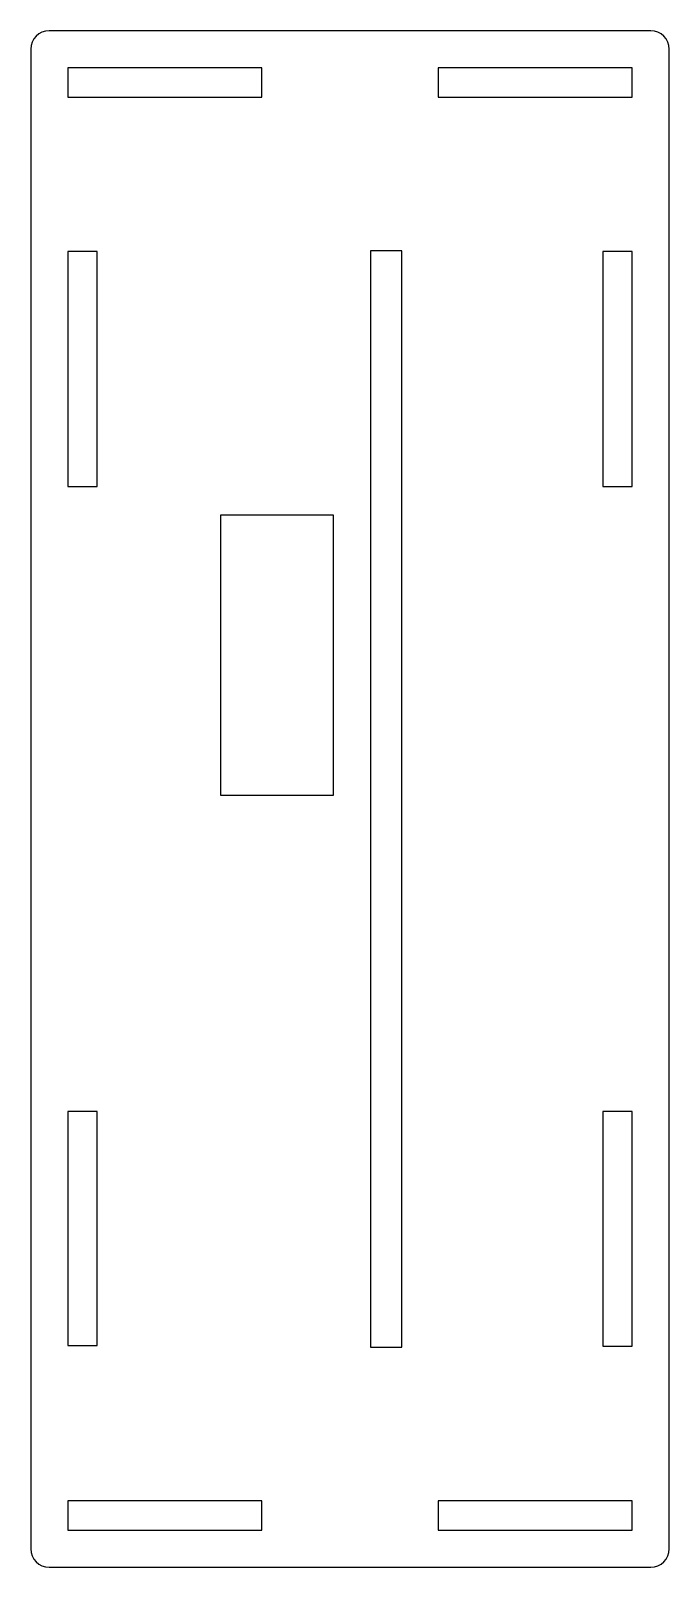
# Model space of a CAD drawing. Extents: x -4 to 2.9, y -9 to 7.6.
import ezdxf

# ---------------------------------------------------------------- set-up
doc = ezdxf.new("R2010")
doc.units = 0
doc.layers.get('0').update_dxf_attribs({"linetype": 'CONTINUOUS'})

msp = doc.modelspace()

# ---------------------------------------------------------------- linework, layer by layer
at = {"color": 7, "linetype": 'CONTINUOUS'}
for p, q in [((2.7, 7.569), (-3.803, 7.569)), ((-4.003, 7.369), (-4.003, -8.847)), ((2.9, -8.847), (2.9, 7.369)), ((-1.504, 7.169), (-3.603, 7.169)), ((-3.603, 7.169), (-3.603, 6.852)), ((-1.504, 6.852), (-1.504, 7.169)), ((2.5, 7.169), (0.401, 7.169)), ((0.401, 7.169), (0.401, 6.852)), ((2.5, 6.852), (2.5, 7.169)), ((-3.603, 6.852), (-1.504, 6.852)), ((0.401, 6.852), (2.5, 6.852)), ((-3.285, 5.18), (-3.603, 5.18)), ((-3.603, 5.18), (-3.603, 2.64)), ((-3.285, 2.64), (-3.285, 5.18)), ((0.01, 5.19), (-0.328, 5.19)), ((-0.328, 5.19), (-0.328, -6.668)), ((0.01, -6.668), (0.01, 5.19)), ((2.5, 5.18), (2.183, 5.18)), ((2.183, 5.18), (2.183, 2.64)), ((2.5, 2.64), (2.5, 5.18)), ((-3.603, 2.64), (-3.285, 2.64)), ((2.183, 2.64), (2.5, 2.64)), ((-0.729, 2.331), (-1.952, 2.331)), ((-1.952, 2.331), (-1.952, -0.697)), ((-0.729, -0.697), (-0.729, 2.331)), ((-1.952, -0.697), (-0.729, -0.697)), ((-3.285, -4.118), (-3.603, -4.118)), ((-3.603, -4.118), (-3.603, -6.65)), ((-3.285, -6.65), (-3.285, -4.118)), ((2.5, -4.118), (2.183, -4.118)), ((2.183, -4.118), (2.183, -6.658)), ((2.5, -6.658), (2.5, -4.118)), ((-3.603, -6.65), (-3.285, -6.65)), ((-0.328, -6.668), (0.01, -6.668)), ((2.183, -6.658), (2.5, -6.658)), ((-1.504, -8.33), (-3.603, -8.33)), ((-3.603, -8.33), (-3.603, -8.647)), ((-1.504, -8.647), (-1.504, -8.33)), ((2.5, -8.33), (0.401, -8.33)), ((0.401, -8.33), (0.401, -8.647)), ((2.5, -8.647), (2.5, -8.33)), ((-3.603, -8.647), (-1.504, -8.647)), ((0.401, -8.647), (2.5, -8.647)), ((-3.803, -9.047), (2.7, -9.047))]:
    msp.add_line(p, q, dxfattribs=at)
for centre, start, end in [((-3.803, 7.369), 90, 180), ((2.7, 7.369), 0, 90), ((-3.803, -8.847), 180, 270), ((2.7, -8.847), 270, 0)]:
    msp.add_arc(centre, 0.2, start, end, dxfattribs=at)

doc.saveas('drawing.dxf')
